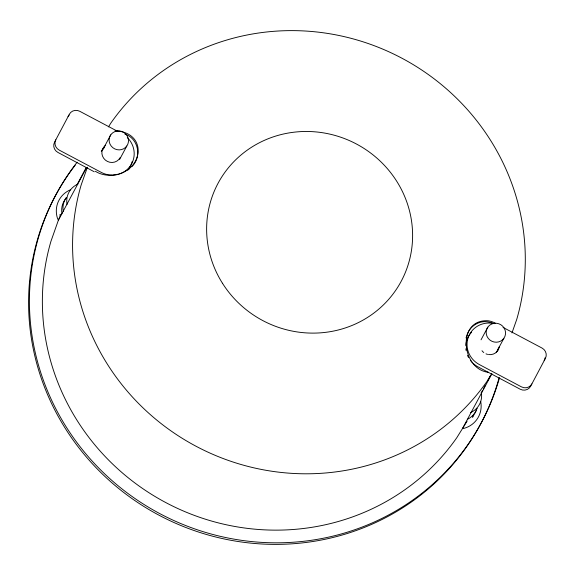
<?xml version="1.0" encoding="UTF-8"?>
<svg xmlns="http://www.w3.org/2000/svg" width="575" height="575" viewBox="0 0 575 575"><rect width="100%" height="100%" fill="white"/><g stroke="black" fill="none" stroke-linecap="round" stroke-linejoin="round"><path stroke-width="0.86" d="M87.393 167.26L81.14 185.035A228.261 219.636 28.2 0 0 203.952 450.261A228.261 219.636 28.2 0 0 487.018 381.354L491.754 373.728M511.973 332.925L516.738 319.391A228.261 219.636 28.2 0 0 393.918 54.158A228.261 219.636 28.2 0 0 110.853 123.064L108.488 126.881M466.706 336.066C468.97 327.031 478.163 320.469 487.478 321.835A34.938 27.241 89 0 1 493.293 323.509M466.023 337.92L466.411 336.878M61.245 214.08L58.571 219.664L50.931 241.371A228.261 219.636 28.2 0 0 173.743 506.604A228.261 219.636 28.2 0 0 456.809 437.69L467.108 421.123M77.057 184.64L86.286 167.426M86.487 167.785L58.377 220.211L57.5 218.392A24.581 23.654 28.2 0 1 70.603 189.714M102.285 150.643L110.774 134.823M119.622 159.426L126.831 145.971A9.782 9.416 28.2 0 0 119.499 130.949A9.782 9.416 28.2 0 0 110.077 144.268A9.782 9.416 28.2 0 0 126.831 145.971M481.038 339.811L487.823 327.146M496.247 352.547L503.887 338.301A9.782 9.416 28.2 0 0 496.548 323.279A9.782 9.416 28.2 0 0 487.126 336.591A9.782 9.416 28.2 0 0 503.887 338.301M481.182 392.969L482.439 390.619M483.28 389.059L485.379 385.142M487.895 380.449L490.41 375.755M491.869 373.764L462.501 428.54L464.312 428.267A24.581 23.654 28.2 0 0 480.657 401.307M131.869 166.606C142.075 157.011 138.453 138.374 124.89 134.083M128.067 169.848L129.339 168.763M115.036 130.827C148.336 132.192 143.448 170.983 114.526 174.879A35.089 28.858 -46.8 0 1 95.321 171.249M488.556 372.32C461.287 369.552 456.435 318.888 488.053 320.764A35.089 27.291 89.1 0 1 495.269 323.121M503.06 327.412L542.031 348.062A7.806 7.511 28.2 0 1 545.416 358.347L530.639 386.249A7.806 7.511 28.2 0 1 520.231 389.232L478.141 366.936A22.828 21.965 28.2 0 1 473.268 363.508M117.933 131.51L79.738 111.277A7.806 7.511 28.2 0 0 69.338 114.26L54.553 142.162A7.806 7.511 28.2 0 0 57.938 152.447L94.271 171.781M477.006 408.343A19.564 18.824 28.2 0 1 467.568 419.261M67.052 204.377A19.564 18.824 28.2 0 1 77.841 184.151M63.279 211.413A19.564 18.824 28.2 0 1 66.413 197.311M481.304 392.315A19.564 18.824 28.2 0 1 470.58 412.57M544.978 357.88A7.806 7.511 28.2 0 1 544.158 360.697M472.657 362.926A22.828 21.965 28.2 0 1 470.4 360.374M468.567 357.549A22.828 21.965 28.2 0 1 467.468 355.264M466.088 350.448A22.828 21.965 28.2 0 1 465.872 348.802M465.822 345.496A22.828 21.965 28.2 0 1 471.593 332.178M498.036 349.032A9.782 9.416 28.2 0 1 497.389 351.404M494.378 323.66A22.828 21.965 28.2 0 0 468.338 337.115A22.828 21.965 28.2 0 0 479.399 364.586L521.489 386.882A7.806 7.511 28.2 0 0 531.897 383.899M499.294 346.682A9.782 9.416 28.2 0 1 488.441 354.552M487.607 354.387A9.782 9.416 28.2 0 1 485.99 353.841M483.791 352.54A9.782 9.416 28.2 0 1 481.994 350.736M55.811 139.811A7.806 7.511 28.2 0 0 59.196 150.104L101.286 172.399A22.828 21.965 28.2 0 0 111.902 175.138M68.073 116.61A7.806 7.511 28.2 0 1 69.223 115.014M120.175 157.607A9.782 9.416 28.2 0 1 105.347 160.08A9.782 9.416 28.2 0 1 105.628 145.288M127.312 137.576A22.828 21.965 28.2 0 1 119.348 174.024M118.558 174.268A22.828 21.965 28.2 0 1 112.743 175.138M101.322 151.448A9.782 9.416 28.2 0 1 104.37 147.631M132.25 161.424A22.828 21.965 28.2 0 1 127.672 170.071M473.764 415.33A19.564 18.824 28.2 0 1 472.478 417.428M476.912 408.372A19.564 18.824 28.2 0 1 472.6 416.207M499.1 377.789A241.32 232.207 28.2 0 1 169.503 520.468A241.32 232.207 28.2 0 1 68.547 174.29M69.043 173.578A241.32 232.207 28.2 0 1 75.217 165.176M499.474 377.897A241.32 232.207 28.2 0 1 163.458 515.523A241.32 232.207 28.2 0 1 77.129 162.236M60.174 216.114A19.564 18.824 28.2 0 1 59.994 214.461M61.992 213.799A19.564 18.824 28.2 0 1 66.542 197.75M222.453 283.238A103.859 99.935 28.2 0 0 400.717 282.167A103.859 99.935 28.2 0 0 305.677 131.474A103.859 99.935 28.2 0 0 222.453 283.238"/></g></svg>
